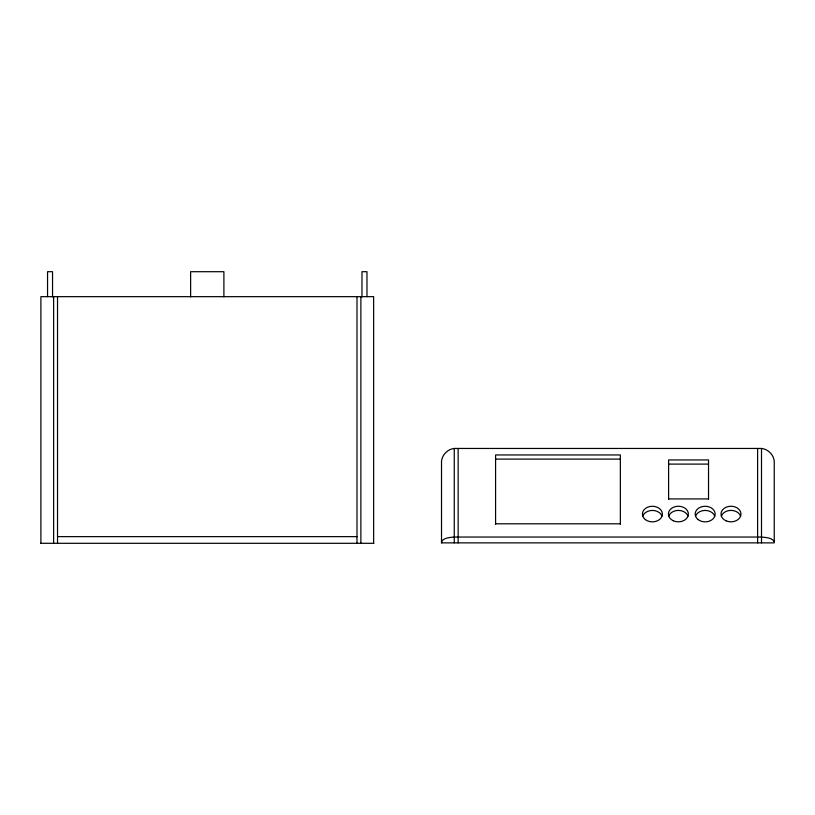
<?xml version="1.0" encoding="UTF-8"?>
<svg xmlns="http://www.w3.org/2000/svg" width="815" height="815" viewBox="0 0 815 815"><rect width="100%" height="100%" fill="white"/><g stroke="black" fill="none" stroke-linecap="round" stroke-linejoin="round"><path stroke-width="1.22" d="M441.516 541.506C444.185 537.543 449.941 537.513 454.261 537.044L761.505 537.044C765.825 537.513 771.581 537.543 774.25 541.506M454.261 448.454C447.761 449.126 442.178 454.699 441.516 461.198L441.516 542.871L774.25 542.871L774.25 461.198C773.588 454.699 768.005 449.126 761.505 448.454L454.261 448.454L454.261 542.871M495.581 459.11L620.358 459.11M668.606 464.102L708.53 464.102M668.606 498.923L708.53 498.923M495.581 523.8L620.358 523.8M57.529 536.637L356.99 536.637M40.75 543.299L373.779 543.299M761.505 448.454L761.505 542.871M757.614 448.454L757.614 542.871M708.53 499.31L708.53 459.945L668.606 459.945L668.606 499.31M620.358 524.208L620.358 454.953L495.581 454.953L495.581 524.208M458.152 448.454L458.152 542.871M441.567 541.292L441.567 542.871M373.637 543.299L373.637 296.66L40.893 296.66L40.893 543.299M366.974 296.66L366.974 271.701L361.982 271.701L361.982 296.915M360.882 296.66L360.882 543.299M356.99 296.66L356.99 543.299M223.901 296.915L223.901 271.701L190.629 271.701L190.629 296.915M57.529 296.66L57.529 543.299M53.637 296.66L53.637 543.299M52.547 296.915L52.547 271.701L47.555 271.701L47.555 296.66M668.738 516.17A9.984 7.793 0 0 1 678.386 510.394A9.984 7.793 0 0 1 688.023 516.17M642.75 516.231A9.984 7.793 0 0 1 652.367 510.424A9.984 7.793 0 0 1 662.035 516.17M721.346 516.17A9.984 7.793 0 0 1 730.994 510.394A9.984 7.793 0 0 1 740.631 516.17M695.511 516.231A9.984 7.793 0 0 1 705.128 510.424A9.984 7.793 0 0 1 714.796 516.17M673.394 520.785A9.984 7.793 0 0 0 688.369 514.031A9.984 7.793 0 0 0 673.394 507.287A9.984 7.793 0 0 0 673.394 520.785M645.368 519.593A9.984 7.793 0 0 0 662.055 516.048A9.984 7.793 0 0 0 649.779 506.543A9.984 7.793 0 0 0 645.368 519.593M698.129 519.593A9.984 7.793 0 0 0 714.816 516.048A9.984 7.793 0 0 0 702.55 506.543A9.984 7.793 0 0 0 698.129 519.593M726.002 520.785A9.984 7.793 0 0 0 740.967 514.031A9.984 7.793 0 0 0 726.002 507.287A9.984 7.793 0 0 0 726.002 520.785"/></g></svg>
